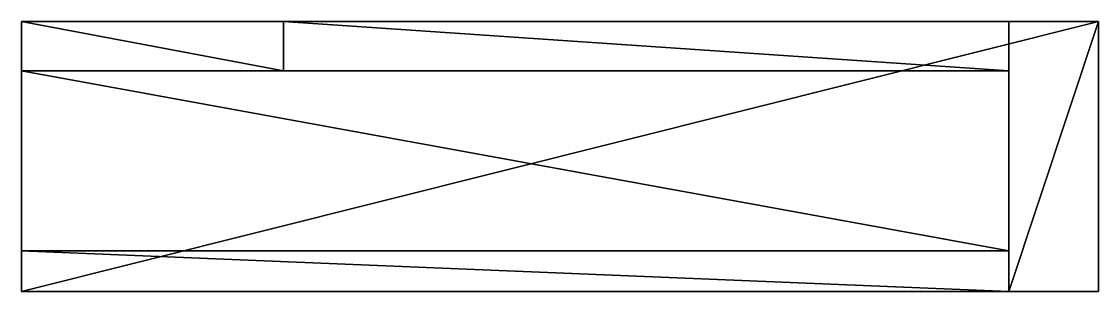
# Model space of a CAD drawing. Extents: x -60 to 60, y -14 to 16.
import ezdxf

# ---------------------------------------------------------------- set-up
doc = ezdxf.new("R2010")
doc.units = 0

msp = doc.modelspace()

# ---------------------------------------------------------------- linework, layer by layer
for points in [[(-30.888477, 15.775712, 10), (-60.086353, 15.775712, 10), (-30.888477, 10.291996, 10)], [(-30.888477, 10.291996, 10), (-60.086353, 15.775712, 10), (-60.086353, 10.291996, 10)], [(-60.086353, -14.224288), (-60.086353, 10.291996, 5), (-60.086353, 15.775712)], [(-60.086353, 15.775712), (-60.086353, 10.291996, 5), (-60.086353, 15.775712, 10)], [(-60.086353, 15.775712, 10), (-60.086353, 10.291996, 5), (-60.086353, 10.291996, 10)], [(-60.086353, 15.775712), (-30.888477, 15.775712, 10), (59.913647, 15.775712)], [(-60.086353, 15.775712), (-60.086353, 15.775712, 10), (-30.888477, 15.775712, 10)], [(59.913647, -14.224288), (-60.086353, -14.224288), (59.913647, 15.775712)], [(59.913647, 15.775712), (-60.086353, -14.224288), (-60.086353, 15.775712)], [(-30.888477, 15.775712, 10), (-30.888477, 10.291996, 10), (-30.888477, 15.775712, 27.5)], [(-30.888477, 15.775712, 27.5), (-30.888477, 10.291996, 10), (-30.888477, 10.291996, 27.5)], [(-30.888477, 10.291996, 27.5), (49.913647, 10.291996, 27.5), (-30.888477, 15.775712, 27.5)], [(-30.888477, 15.775712, 27.5), (49.913647, 10.291996, 27.5), (49.913647, 15.775712, 27.5)], [(59.913647, 15.775712), (-30.888477, 15.775712, 10), (49.913647, 15.775712, 27.5)], [(-30.888477, 15.775712, 10), (-30.888477, 15.775712, 27.5), (49.913647, 15.775712, 27.5)], [(59.913647, -14.224288, 27.816442), (59.913647, 15.775712, 27.816442), (49.913647, -14.224288, 27.816442)], [(49.913647, -14.224288, 27.816442), (59.913647, 15.775712, 27.816442), (49.913647, 15.775712, 27.816442)], [(49.913647, 10.291996, 27.5), (49.913647, -14.224288, 27.816442), (49.913647, 15.775712, 27.816442)], [(49.913647, 15.775712, 27.816442), (49.913647, 15.775712, 27.5), (49.913647, 10.291996, 27.5)], [(59.913647, 15.775712), (49.913647, 15.775712, 27.5), (59.913647, 15.775712, 27.816442)], [(59.913647, 15.775712, 27.816442), (49.913647, 15.775712, 27.5), (49.913647, 15.775712, 27.816442)], [(59.913647, -14.224288), (59.913647, 15.775712), (59.913647, -14.224288, 27.816442)], [(59.913647, -14.224288, 27.816442), (59.913647, 15.775712), (59.913647, 15.775712, 27.816442)], [(49.913647, 10.291996, 5), (-60.086353, 10.291996, 5), (49.913647, -9.708004, 5)], [(49.913647, -9.708004, 5), (-60.086353, 10.291996, 5), (-60.086353, -9.708004, 5)], [(-60.086353, 10.291996, 5), (49.913647, 10.291996, 5), (-30.888477, 10.291996, 10)], [(-30.888477, 10.291996, 10), (-60.086353, 10.291996, 10), (-60.086353, 10.291996, 5)], [(-60.086353, -14.224288), (-60.086353, -9.708004, 5), (-60.086353, 10.291996, 5)], [(-30.888477, 10.291996, 10), (49.913647, 10.291996, 5), (49.913647, 10.291996, 27.5)], [(-30.888477, 10.291996, 10), (49.913647, 10.291996, 27.5), (-30.888477, 10.291996, 27.5)], [(49.913647, 10.291996, 5), (49.913647, -9.708004, 10), (49.913647, 10.291996, 27.5)], [(49.913647, 10.291996, 27.5), (49.913647, -9.708004, 10), (49.913647, -14.224288, 27.816442)], [(49.913647, 10.291996, 5), (49.913647, -9.708004, 5), (49.913647, -9.708004, 10)], [(49.913647, -9.708004, 10), (-60.086353, -9.708004, 10), (49.913647, -14.224288, 10)], [(49.913647, -14.224288, 10), (-60.086353, -9.708004, 10), (-60.086353, -14.224288, 10)], [(49.913647, -9.708004, 5), (-60.086353, -9.708004, 5), (49.913647, -9.708004, 10)], [(49.913647, -9.708004, 10), (-60.086353, -9.708004, 5), (-60.086353, -9.708004, 10)], [(-60.086353, -9.708004, 10), (-60.086353, -9.708004, 5), (-60.086353, -14.224288, 10)], [(-60.086353, -14.224288, 10), (-60.086353, -9.708004, 5), (-60.086353, -14.224288)], [(49.913647, -9.708004, 10), (49.913647, -14.224288, 10), (49.913647, -14.224288, 27.816442)], [(-60.086353, -14.224288, 10), (-60.086353, -14.224288), (49.913647, -14.224288, 10)], [(49.913647, -14.224288, 10), (-60.086353, -14.224288), (59.913647, -14.224288)], [(49.913647, -14.224288, 10), (59.913647, -14.224288), (59.913647, -14.224288, 27.816442)], [(59.913647, -14.224288, 27.816442), (49.913647, -14.224288, 27.816442), (49.913647, -14.224288, 10)]]:
    msp.add_3dface(points)

doc.saveas('drawing.dxf')
